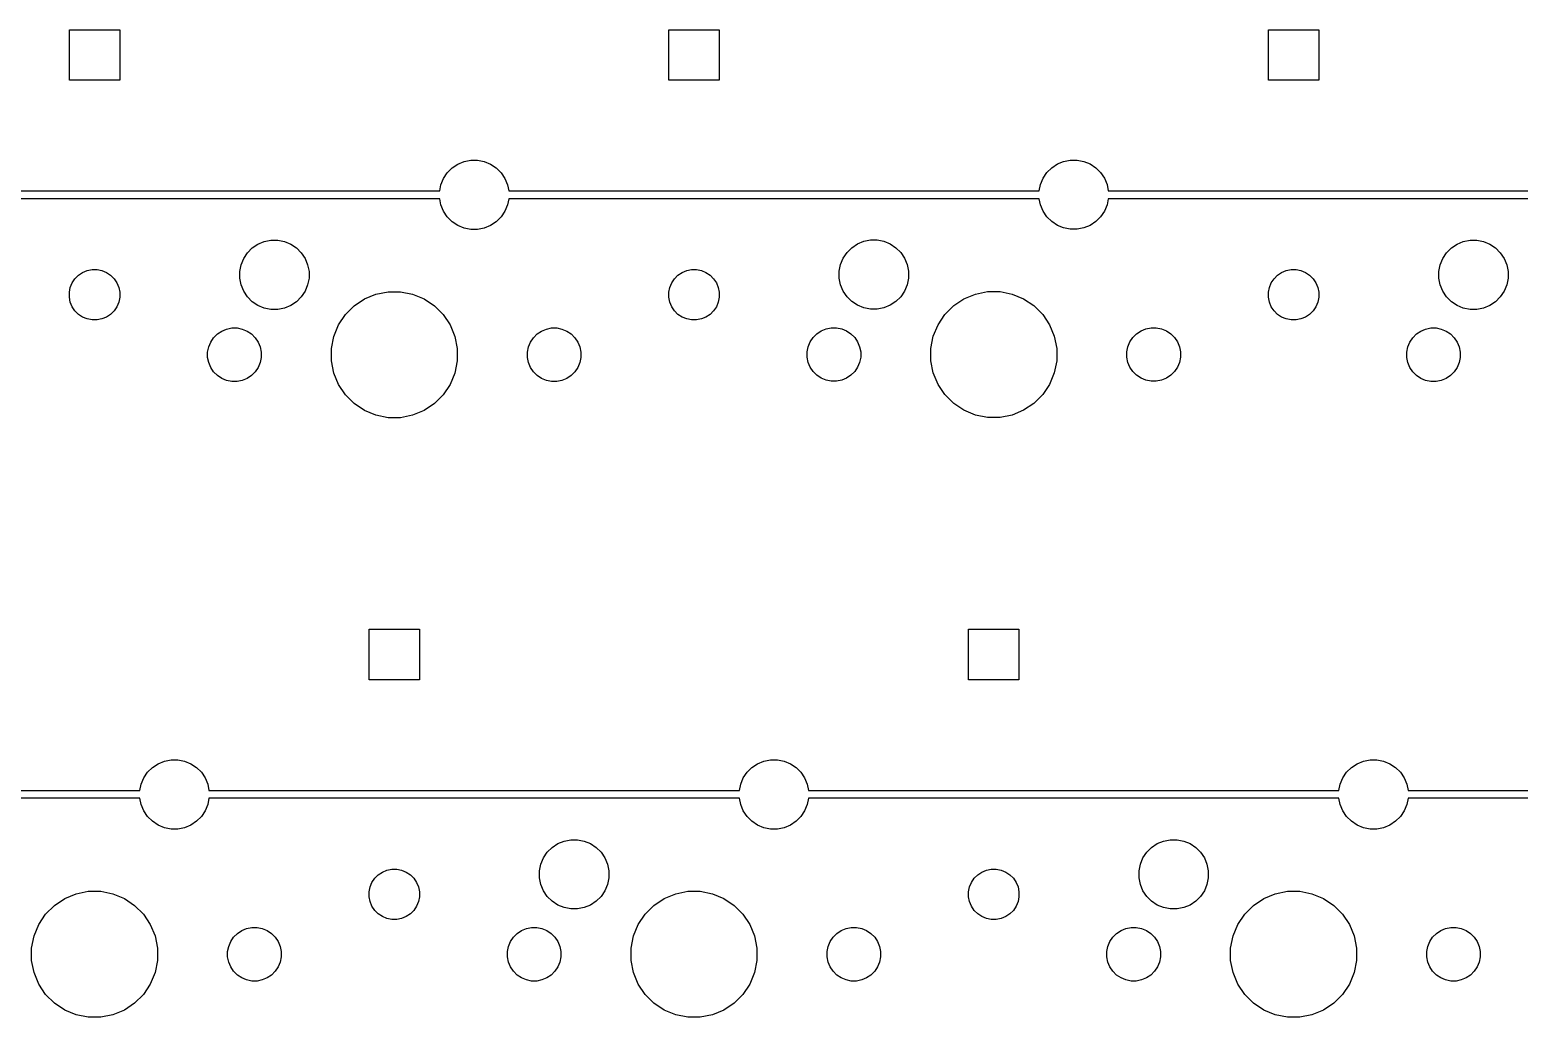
# Model space of a CAD drawing. Extents: x 0.4 to 33.6, y -21.6 to -0.4.
# Drawn here: x 2.919 to 4.782, y -2.985 to -1.75 of the extents above; entities that cross this region are included whole.
import ezdxf

# ---------------------------------------------------------------- set-up
doc = ezdxf.new("R2010")
doc.units = 0
doc.header["$MEASUREMENT"] = 0
doc.layers.add('BLACK', color=7, linetype='CONTINUOUS')

msp = doc.modelspace()

# ---------------------------------------------------------------- linework, layer by layer
at = {"layer": 'BLACK', "linetype": 'CONTINUOUS'}
for p, q in [((2.9685, -1.81275), (2.9685, -1.74975)), ((2.9685, -1.74975), (3.0315, -1.74975)), ((3.0315, -1.74975), (3.0315, -1.81275)), ((3.7185, -1.81275), (3.7185, -1.74975)), ((3.7185, -1.74975), (3.7815, -1.74975)), ((3.7815, -1.74975), (3.7815, -1.81275)), ((4.4685, -1.81275), (4.4685, -1.74975)), ((4.4685, -1.74975), (4.5315, -1.74975)), ((4.5315, -1.74975), (4.5315, -1.81275)), ((3.0315, -1.81275), (2.9685, -1.81275)), ((3.7815, -1.81275), (3.7185, -1.81275)), ((4.5315, -1.81275), (4.4685, -1.81275)), ((3.44739, -1.92261), (3.45449, -1.91787)), ((3.45449, -1.91787), (3.46237, -1.91461)), ((3.46237, -1.91461), (3.47073, -1.91294)), ((3.47073, -1.91294), (3.47927, -1.91294)), ((3.47927, -1.91294), (3.48763, -1.91461)), ((3.48763, -1.91461), (3.49551, -1.91787)), ((3.49551, -1.91787), (3.50261, -1.92261)), ((4.19739, -1.92237), (4.20449, -1.91763)), ((4.20449, -1.91763), (4.21237, -1.91436)), ((4.21237, -1.91436), (4.22073, -1.9127)), ((4.22073, -1.9127), (4.22927, -1.9127)), ((4.22927, -1.9127), (4.23763, -1.91436)), ((4.23763, -1.91436), (4.24551, -1.91763)), ((4.24551, -1.91763), (4.25261, -1.92237)), ((3.43336, -1.94362), (3.43662, -1.93574)), ((3.43662, -1.93574), (3.44136, -1.92864)), ((3.44136, -1.92864), (3.44739, -1.92261)), ((3.50261, -1.92261), (3.50864, -1.92864)), ((3.50864, -1.92864), (3.51338, -1.93574)), ((3.51338, -1.93574), (3.51664, -1.94362)), ((4.18336, -1.94337), (4.18662, -1.93549)), ((4.18662, -1.93549), (4.19136, -1.9284)), ((4.19136, -1.9284), (4.19739, -1.92237)), ((4.25261, -1.92237), (4.25864, -1.9284)), ((4.25864, -1.9284), (4.26338, -1.93549)), ((4.26338, -1.93549), (4.26664, -1.94337)), ((2.76818, -1.95133), (3.43182, -1.95133)), ((3.43182, -1.95133), (3.43336, -1.94362)), ((3.51664, -1.94362), (3.51818, -1.95133)), ((3.51818, -1.95133), (4.18177, -1.95133)), ((4.18177, -1.95133), (4.18336, -1.94337)), ((4.26664, -1.94337), (4.26823, -1.95133)), ((4.26823, -1.95133), (4.93182, -1.95133)), ((3.43182, -1.96117), (2.76818, -1.96117)), ((3.43336, -1.96888), (3.43182, -1.96117)), ((3.43662, -1.97676), (3.43336, -1.96888)), ((3.51664, -1.96888), (3.51338, -1.97676)), ((3.51818, -1.96117), (3.51664, -1.96888)), ((4.18187, -1.96117), (3.51818, -1.96117)), ((4.18336, -1.96864), (4.18187, -1.96117)), ((4.18662, -1.97652), (4.18336, -1.96864)), ((4.26664, -1.96864), (4.26338, -1.97652)), ((4.26813, -1.96117), (4.26664, -1.96864)), ((4.93182, -1.96117), (4.26813, -1.96117)), ((3.44136, -1.98386), (3.43662, -1.97676)), ((3.44739, -1.98989), (3.44136, -1.98386)), ((3.45449, -1.99463), (3.44739, -1.98989)), ((3.50261, -1.98989), (3.49551, -1.99463)), ((3.50864, -1.98386), (3.50261, -1.98989)), ((3.51338, -1.97676), (3.50864, -1.98386)), ((4.19136, -1.98361), (4.18662, -1.97652)), ((4.19739, -1.98964), (4.19136, -1.98361)), ((4.20449, -1.99438), (4.19739, -1.98964)), ((4.25261, -1.98964), (4.24551, -1.99438)), ((4.25864, -1.98361), (4.25261, -1.98964)), ((4.26338, -1.97652), (4.25864, -1.98361)), ((3.46237, -1.99789), (3.45449, -1.99463)), ((3.47073, -1.99956), (3.46237, -1.99789)), ((3.47927, -1.99956), (3.47073, -1.99956)), ((3.48763, -1.99789), (3.47927, -1.99956)), ((3.49551, -1.99463), (3.48763, -1.99789)), ((4.21237, -1.99765), (4.20449, -1.99438)), ((4.22073, -1.99931), (4.21237, -1.99765)), ((4.22927, -1.99931), (4.22073, -1.99931)), ((4.23763, -1.99765), (4.22927, -1.99931)), ((4.24551, -1.99438), (4.23763, -1.99765)), ((3.18662, -2.03574), (3.19136, -2.02864)), ((3.19136, -2.02864), (3.19739, -2.02261)), ((3.19739, -2.02261), (3.20449, -2.01787)), ((3.20449, -2.01787), (3.21237, -2.01461)), ((3.21237, -2.01461), (3.22073, -2.01294)), ((3.22073, -2.01294), (3.22927, -2.01294)), ((3.22927, -2.01294), (3.23763, -2.01461)), ((3.23763, -2.01461), (3.24551, -2.01787)), ((3.24551, -2.01787), (3.25261, -2.02261)), ((3.25261, -2.02261), (3.25864, -2.02864)), ((3.25864, -2.02864), (3.26338, -2.03574)), ((3.93662, -2.03549), (3.94136, -2.0284)), ((3.94136, -2.0284), (3.94739, -2.02237)), ((3.94739, -2.02237), (3.95449, -2.01763)), ((3.95449, -2.01763), (3.96237, -2.01436)), ((3.96237, -2.01436), (3.97073, -2.0127)), ((3.97073, -2.0127), (3.97927, -2.0127)), ((3.97927, -2.0127), (3.98763, -2.01436)), ((3.98763, -2.01436), (3.99551, -2.01763)), ((3.99551, -2.01763), (4.00261, -2.02237)), ((4.00261, -2.02237), (4.00864, -2.0284)), ((4.00864, -2.0284), (4.01338, -2.03549)), ((4.68662, -2.03574), (4.69136, -2.02864)), ((4.69136, -2.02864), (4.69739, -2.02261)), ((4.69739, -2.02261), (4.70449, -2.01787)), ((4.70449, -2.01787), (4.71237, -2.01461)), ((4.71237, -2.01461), (4.72073, -2.01294)), ((4.72073, -2.01294), (4.72927, -2.01294)), ((4.72927, -2.01294), (4.73763, -2.01461)), ((4.73763, -2.01461), (4.74551, -2.01787)), ((4.74551, -2.01787), (4.75261, -2.02261)), ((4.75261, -2.02261), (4.75864, -2.02864)), ((4.75864, -2.02864), (4.76338, -2.03574)), ((3.18169, -2.05198), (3.18336, -2.04362)), ((3.18336, -2.04362), (3.18662, -2.03574)), ((3.26338, -2.03574), (3.26664, -2.04362)), ((3.26664, -2.04362), (3.26831, -2.05198)), ((3.93169, -2.05174), (3.93336, -2.04337)), ((3.93336, -2.04337), (3.93662, -2.03549)), ((4.01338, -2.03549), (4.01664, -2.04337)), ((4.01664, -2.04337), (4.01831, -2.05174)), ((4.68169, -2.05198), (4.68336, -2.04362)), ((4.68336, -2.04362), (4.68662, -2.03574)), ((4.76338, -2.03574), (4.76664, -2.04362)), ((4.76664, -2.04362), (4.76831, -2.05198)), ((2.96971, -2.07206), (2.97209, -2.06633)), ((2.97209, -2.06633), (2.97554, -2.06117)), ((2.97554, -2.06117), (2.97992, -2.05679)), ((2.97992, -2.05679), (2.98508, -2.05334)), ((2.98508, -2.05334), (2.99081, -2.05096)), ((2.99081, -2.05096), (2.9969, -2.04975)), ((2.9969, -2.04975), (3.0031, -2.04975)), ((3.0031, -2.04975), (3.00919, -2.05096)), ((3.00919, -2.05096), (3.01492, -2.05334)), ((3.01492, -2.05334), (3.02008, -2.05679)), ((3.02008, -2.05679), (3.02446, -2.06117)), ((3.02446, -2.06117), (3.02791, -2.06633)), ((3.02791, -2.06633), (3.03029, -2.07206)), ((3.18169, -2.06052), (3.18169, -2.05198)), ((3.18336, -2.06888), (3.18169, -2.06052)), ((3.26831, -2.06052), (3.26664, -2.06888)), ((3.26831, -2.05198), (3.26831, -2.06052)), ((3.71971, -2.07206), (3.72209, -2.06633)), ((3.72209, -2.06633), (3.72554, -2.06117)), ((3.72554, -2.06117), (3.72992, -2.05679)), ((3.72992, -2.05679), (3.73508, -2.05334)), ((3.73508, -2.05334), (3.74081, -2.05096)), ((3.74081, -2.05096), (3.7469, -2.04975)), ((3.7469, -2.04975), (3.7531, -2.04975)), ((3.7531, -2.04975), (3.75919, -2.05096)), ((3.75919, -2.05096), (3.76492, -2.05334)), ((3.76492, -2.05334), (3.77008, -2.05679)), ((3.77008, -2.05679), (3.77446, -2.06117)), ((3.77446, -2.06117), (3.77791, -2.06633)), ((3.77791, -2.06633), (3.78029, -2.07206)), ((3.93169, -2.06027), (3.93169, -2.05174)), ((3.93336, -2.06864), (3.93169, -2.06027)), ((4.01831, -2.06027), (4.01664, -2.06864)), ((4.01831, -2.05174), (4.01831, -2.06027)), ((4.46971, -2.07206), (4.47209, -2.06633)), ((4.47209, -2.06633), (4.47554, -2.06117)), ((4.47554, -2.06117), (4.47992, -2.05679)), ((4.47992, -2.05679), (4.48508, -2.05334)), ((4.48508, -2.05334), (4.49081, -2.05096)), ((4.49081, -2.05096), (4.4969, -2.04975)), ((4.4969, -2.04975), (4.5031, -2.04975)), ((4.5031, -2.04975), (4.50919, -2.05096)), ((4.50919, -2.05096), (4.51492, -2.05334)), ((4.51492, -2.05334), (4.52008, -2.05679)), ((4.52008, -2.05679), (4.52446, -2.06117)), ((4.52446, -2.06117), (4.52791, -2.06633)), ((4.52791, -2.06633), (4.53029, -2.07206)), ((4.68169, -2.06052), (4.68169, -2.05198)), ((4.68336, -2.06888), (4.68169, -2.06052)), ((4.76831, -2.06052), (4.76664, -2.06888)), ((4.76831, -2.05198), (4.76831, -2.06052)), ((2.9685, -2.07815), (2.96971, -2.07206)), ((2.9685, -2.08435), (2.9685, -2.07815)), ((2.96971, -2.09044), (2.9685, -2.08435)), ((3.03029, -2.07206), (3.0315, -2.07815)), ((3.0315, -2.08435), (3.03029, -2.09044)), ((3.0315, -2.07815), (3.0315, -2.08435)), ((3.18662, -2.07676), (3.18336, -2.06888)), ((3.19136, -2.08386), (3.18662, -2.07676)), ((3.19739, -2.08989), (3.19136, -2.08386)), ((3.25864, -2.08386), (3.25261, -2.08989)), ((3.26338, -2.07676), (3.25864, -2.08386)), ((3.26664, -2.06888), (3.26338, -2.07676)), ((3.32481, -2.09509), (3.3377, -2.08647)), ((3.3377, -2.08647), (3.35203, -2.08054)), ((3.35203, -2.08054), (3.36724, -2.07751)), ((3.36724, -2.07751), (3.38276, -2.07751)), ((3.38276, -2.07751), (3.39797, -2.08054)), ((3.39797, -2.08054), (3.4123, -2.08647)), ((3.4123, -2.08647), (3.42519, -2.09509)), ((3.7185, -2.07815), (3.71971, -2.07206)), ((3.7185, -2.08435), (3.7185, -2.07815)), ((3.71971, -2.09044), (3.7185, -2.08435)), ((3.78029, -2.07206), (3.7815, -2.07815)), ((3.7815, -2.08435), (3.78029, -2.09044)), ((3.7815, -2.07815), (3.7815, -2.08435)), ((3.93662, -2.07652), (3.93336, -2.06864)), ((3.94136, -2.08361), (3.93662, -2.07652)), ((3.94739, -2.08964), (3.94136, -2.08361)), ((4.00864, -2.08361), (4.00261, -2.08964)), ((4.01338, -2.07652), (4.00864, -2.08361)), ((4.01664, -2.06864), (4.01338, -2.07652)), ((4.07481, -2.09484), (4.0877, -2.08623)), ((4.0877, -2.08623), (4.10203, -2.08029)), ((4.10203, -2.08029), (4.11724, -2.07726)), ((4.11724, -2.07726), (4.13276, -2.07726)), ((4.13276, -2.07726), (4.14797, -2.08029)), ((4.14797, -2.08029), (4.1623, -2.08623)), ((4.1623, -2.08623), (4.17519, -2.09484)), ((4.4685, -2.07815), (4.46971, -2.07206)), ((4.4685, -2.08435), (4.4685, -2.07815)), ((4.46971, -2.09044), (4.4685, -2.08435)), ((4.53029, -2.07206), (4.5315, -2.07815)), ((4.5315, -2.08435), (4.53029, -2.09044)), ((4.5315, -2.07815), (4.5315, -2.08435)), ((4.68662, -2.07676), (4.68336, -2.06888)), ((4.69136, -2.08386), (4.68662, -2.07676)), ((4.69739, -2.08989), (4.69136, -2.08386)), ((4.75864, -2.08386), (4.75261, -2.08989)), ((4.76338, -2.07676), (4.75864, -2.08386)), ((4.76664, -2.06888), (4.76338, -2.07676)), ((2.97209, -2.09617), (2.96971, -2.09044)), ((2.97554, -2.10133), (2.97209, -2.09617)), ((2.97992, -2.10571), (2.97554, -2.10133)), ((3.02446, -2.10133), (3.02008, -2.10571)), ((3.02791, -2.09617), (3.02446, -2.10133)), ((3.03029, -2.09044), (3.02791, -2.09617)), ((3.20449, -2.09463), (3.19739, -2.08989)), ((3.21237, -2.09789), (3.20449, -2.09463)), ((3.22073, -2.09956), (3.21237, -2.09789)), ((3.22927, -2.09956), (3.22073, -2.09956)), ((3.23763, -2.09789), (3.22927, -2.09956)), ((3.24551, -2.09463), (3.23763, -2.09789)), ((3.25261, -2.08989), (3.24551, -2.09463)), ((3.31384, -2.10606), (3.32481, -2.09509)), ((3.42519, -2.09509), (3.43616, -2.10606)), ((3.72209, -2.09617), (3.71971, -2.09044)), ((3.72554, -2.10133), (3.72209, -2.09617)), ((3.72992, -2.10571), (3.72554, -2.10133)), ((3.77446, -2.10133), (3.77008, -2.10571)), ((3.77791, -2.09617), (3.77446, -2.10133)), ((3.78029, -2.09044), (3.77791, -2.09617)), ((3.95449, -2.09438), (3.94739, -2.08964)), ((3.96237, -2.09765), (3.95449, -2.09438)), ((3.97073, -2.09931), (3.96237, -2.09765)), ((3.97927, -2.09931), (3.97073, -2.09931)), ((3.98763, -2.09765), (3.97927, -2.09931)), ((3.99551, -2.09438), (3.98763, -2.09765)), ((4.00261, -2.08964), (3.99551, -2.09438)), ((4.06384, -2.10581), (4.07481, -2.09484)), ((4.17519, -2.09484), (4.18616, -2.10581)), ((4.47209, -2.09617), (4.46971, -2.09044)), ((4.47554, -2.10133), (4.47209, -2.09617)), ((4.47992, -2.10571), (4.47554, -2.10133)), ((4.52446, -2.10133), (4.52008, -2.10571)), ((4.52791, -2.09617), (4.52446, -2.10133)), ((4.53029, -2.09044), (4.52791, -2.09617)), ((4.70449, -2.09463), (4.69739, -2.08989)), ((4.71237, -2.09789), (4.70449, -2.09463)), ((4.72073, -2.09956), (4.71237, -2.09789)), ((4.72927, -2.09956), (4.72073, -2.09956)), ((4.73763, -2.09789), (4.72927, -2.09956)), ((4.74551, -2.09463), (4.73763, -2.09789)), ((4.75261, -2.08989), (4.74551, -2.09463)), ((2.98508, -2.10916), (2.97992, -2.10571)), ((2.99081, -2.11154), (2.98508, -2.10916)), ((2.9969, -2.11275), (2.99081, -2.11154)), ((3.0031, -2.11275), (2.9969, -2.11275)), ((3.00919, -2.11154), (3.0031, -2.11275)), ((3.01492, -2.10916), (3.00919, -2.11154)), ((3.02008, -2.10571), (3.01492, -2.10916)), ((3.15915, -2.12659), (3.16524, -2.12407)), ((3.16524, -2.12407), (3.1717, -2.12279)), ((3.1717, -2.12279), (3.1783, -2.12279)), ((3.1783, -2.12279), (3.18476, -2.12407)), ((3.18476, -2.12407), (3.19085, -2.12659)), ((3.29929, -2.13328), (3.30522, -2.11895)), ((3.30522, -2.11895), (3.31384, -2.10606)), ((3.43616, -2.10606), (3.44478, -2.11895)), ((3.44478, -2.11895), (3.45071, -2.13328)), ((3.55915, -2.12659), (3.56524, -2.12407)), ((3.56524, -2.12407), (3.5717, -2.12279)), ((3.5717, -2.12279), (3.5783, -2.12279)), ((3.5783, -2.12279), (3.58476, -2.12407)), ((3.58476, -2.12407), (3.59085, -2.12659)), ((3.73508, -2.10916), (3.72992, -2.10571)), ((3.74081, -2.11154), (3.73508, -2.10916)), ((3.7469, -2.11275), (3.74081, -2.11154)), ((3.7531, -2.11275), (3.7469, -2.11275)), ((3.75919, -2.11154), (3.7531, -2.11275)), ((3.76492, -2.10916), (3.75919, -2.11154)), ((3.77008, -2.10571), (3.76492, -2.10916)), ((3.90915, -2.12635), (3.91524, -2.12383)), ((3.91524, -2.12383), (3.9217, -2.12254)), ((3.9217, -2.12254), (3.9283, -2.12254)), ((3.9283, -2.12254), (3.93476, -2.12383)), ((3.93476, -2.12383), (3.94085, -2.12635)), ((4.04929, -2.13304), (4.05522, -2.11871)), ((4.05522, -2.11871), (4.06384, -2.10581)), ((4.18616, -2.10581), (4.19478, -2.11871)), ((4.19478, -2.11871), (4.20071, -2.13304)), ((4.30915, -2.12635), (4.31524, -2.12383)), ((4.31524, -2.12383), (4.3217, -2.12254)), ((4.3217, -2.12254), (4.3283, -2.12254)), ((4.3283, -2.12254), (4.33476, -2.12383)), ((4.33476, -2.12383), (4.34085, -2.12635)), ((4.48508, -2.10916), (4.47992, -2.10571)), ((4.49081, -2.11154), (4.48508, -2.10916)), ((4.4969, -2.11275), (4.49081, -2.11154)), ((4.5031, -2.11275), (4.4969, -2.11275)), ((4.50919, -2.11154), (4.5031, -2.11275)), ((4.51492, -2.10916), (4.50919, -2.11154)), ((4.52008, -2.10571), (4.51492, -2.10916)), ((4.65915, -2.12659), (4.66524, -2.12407)), ((4.66524, -2.12407), (4.6717, -2.12279)), ((4.6717, -2.12279), (4.6783, -2.12279)), ((4.6783, -2.12279), (4.68476, -2.12407)), ((4.68476, -2.12407), (4.69085, -2.12659)), ((3.14282, -2.14649), (3.14534, -2.1404)), ((3.14534, -2.1404), (3.14901, -2.13492)), ((3.14901, -2.13492), (3.15367, -2.13026)), ((3.15367, -2.13026), (3.15915, -2.12659)), ((3.19085, -2.12659), (3.19633, -2.13026)), ((3.19633, -2.13026), (3.20099, -2.13492)), ((3.20099, -2.13492), (3.20466, -2.1404)), ((3.20466, -2.1404), (3.20718, -2.14649)), ((3.29626, -2.14849), (3.29929, -2.13328)), ((3.45071, -2.13328), (3.45374, -2.14849)), ((3.54282, -2.14649), (3.54534, -2.1404)), ((3.54534, -2.1404), (3.54901, -2.13492)), ((3.54901, -2.13492), (3.55367, -2.13026)), ((3.55367, -2.13026), (3.55915, -2.12659)), ((3.59085, -2.12659), (3.59633, -2.13026)), ((3.59633, -2.13026), (3.60099, -2.13492)), ((3.60099, -2.13492), (3.60466, -2.1404)), ((3.60466, -2.1404), (3.60718, -2.14649)), ((3.89282, -2.14624), (3.89534, -2.14015)), ((3.89534, -2.14015), (3.89901, -2.13467)), ((3.89901, -2.13467), (3.90367, -2.13001)), ((3.90367, -2.13001), (3.90915, -2.12635)), ((3.94085, -2.12635), (3.94633, -2.13001)), ((3.94633, -2.13001), (3.95099, -2.13467)), ((3.95099, -2.13467), (3.95466, -2.14015)), ((3.95466, -2.14015), (3.95718, -2.14624)), ((4.04626, -2.14825), (4.04929, -2.13304)), ((4.20071, -2.13304), (4.20374, -2.14825)), ((4.29282, -2.14624), (4.29534, -2.14015)), ((4.29534, -2.14015), (4.29901, -2.13467)), ((4.29901, -2.13467), (4.30367, -2.13001)), ((4.30367, -2.13001), (4.30915, -2.12635)), ((4.34085, -2.12635), (4.34633, -2.13001)), ((4.34633, -2.13001), (4.35099, -2.13467)), ((4.35099, -2.13467), (4.35466, -2.14015)), ((4.35466, -2.14015), (4.35718, -2.14624)), ((4.64282, -2.14649), (4.64534, -2.1404)), ((4.64534, -2.1404), (4.64901, -2.13492)), ((4.64901, -2.13492), (4.65367, -2.13026)), ((4.65367, -2.13026), (4.65915, -2.12659)), ((4.69085, -2.12659), (4.69633, -2.13026)), ((4.69633, -2.13026), (4.70099, -2.13492)), ((4.70099, -2.13492), (4.70466, -2.1404)), ((4.70466, -2.1404), (4.70718, -2.14649)), ((3.14154, -2.15295), (3.14282, -2.14649)), ((3.14154, -2.15955), (3.14154, -2.15295)), ((3.14282, -2.16601), (3.14154, -2.15955)), ((3.20718, -2.14649), (3.20846, -2.15295)), ((3.20846, -2.15955), (3.20718, -2.16601)), ((3.20846, -2.15295), (3.20846, -2.15955)), ((3.29626, -2.16401), (3.29626, -2.14849)), ((3.45374, -2.14849), (3.45374, -2.16401)), ((3.54154, -2.15295), (3.54282, -2.14649)), ((3.54154, -2.15955), (3.54154, -2.15295)), ((3.54282, -2.16601), (3.54154, -2.15955)), ((3.60718, -2.14649), (3.60846, -2.15295)), ((3.60846, -2.15955), (3.60718, -2.16601)), ((3.60846, -2.15295), (3.60846, -2.15955)), ((3.89154, -2.15271), (3.89282, -2.14624)), ((3.89154, -2.1593), (3.89154, -2.15271)), ((3.89282, -2.16577), (3.89154, -2.1593)), ((3.95718, -2.14624), (3.95846, -2.15271)), ((3.95846, -2.1593), (3.95718, -2.16577)), ((3.95846, -2.15271), (3.95846, -2.1593)), ((4.04626, -2.16376), (4.04626, -2.14825)), ((4.20374, -2.14825), (4.20374, -2.16376)), ((4.29154, -2.15271), (4.29282, -2.14624)), ((4.29154, -2.1593), (4.29154, -2.15271)), ((4.29282, -2.16577), (4.29154, -2.1593)), ((4.35718, -2.14624), (4.35846, -2.15271)), ((4.35846, -2.1593), (4.35718, -2.16577)), ((4.35846, -2.15271), (4.35846, -2.1593)), ((4.64154, -2.15295), (4.64282, -2.14649)), ((4.64154, -2.15955), (4.64154, -2.15295)), ((4.64282, -2.16601), (4.64154, -2.15955)), ((4.70718, -2.14649), (4.70846, -2.15295)), ((4.70846, -2.15955), (4.70718, -2.16601)), ((4.70846, -2.15295), (4.70846, -2.15955)), ((3.14534, -2.1721), (3.14282, -2.16601)), ((3.14901, -2.17758), (3.14534, -2.1721)), ((3.15367, -2.18224), (3.14901, -2.17758)), ((3.20099, -2.17758), (3.19633, -2.18224)), ((3.20466, -2.1721), (3.20099, -2.17758)), ((3.20718, -2.16601), (3.20466, -2.1721)), ((3.29929, -2.17922), (3.29626, -2.16401)), ((3.30522, -2.19355), (3.29929, -2.17922)), ((3.45071, -2.17922), (3.44478, -2.19355)), ((3.45374, -2.16401), (3.45071, -2.17922)), ((3.54534, -2.1721), (3.54282, -2.16601)), ((3.54901, -2.17758), (3.54534, -2.1721)), ((3.55367, -2.18224), (3.54901, -2.17758)), ((3.60099, -2.17758), (3.59633, -2.18224)), ((3.60466, -2.1721), (3.60099, -2.17758)), ((3.60718, -2.16601), (3.60466, -2.1721)), ((3.89534, -2.17186), (3.89282, -2.16577)), ((3.89901, -2.17734), (3.89534, -2.17186)), ((3.90367, -2.182), (3.89901, -2.17734)), ((3.95099, -2.17734), (3.94633, -2.182)), ((3.95466, -2.17186), (3.95099, -2.17734)), ((3.95718, -2.16577), (3.95466, -2.17186)), ((4.04929, -2.17897), (4.04626, -2.16376)), ((4.05522, -2.1933), (4.04929, -2.17897)), ((4.20071, -2.17897), (4.19478, -2.1933)), ((4.20374, -2.16376), (4.20071, -2.17897)), ((4.29534, -2.17186), (4.29282, -2.16577)), ((4.29901, -2.17734), (4.29534, -2.17186)), ((4.30367, -2.182), (4.29901, -2.17734)), ((4.35099, -2.17734), (4.34633, -2.182)), ((4.35466, -2.17186), (4.35099, -2.17734)), ((4.35718, -2.16577), (4.35466, -2.17186)), ((4.64534, -2.1721), (4.64282, -2.16601)), ((4.64901, -2.17758), (4.64534, -2.1721)), ((4.65367, -2.18224), (4.64901, -2.17758)), ((4.70099, -2.17758), (4.69633, -2.18224)), ((4.70466, -2.1721), (4.70099, -2.17758)), ((4.70718, -2.16601), (4.70466, -2.1721)), ((3.15915, -2.18591), (3.15367, -2.18224)), ((3.16524, -2.18843), (3.15915, -2.18591)), ((3.1717, -2.18971), (3.16524, -2.18843)), ((3.1783, -2.18971), (3.1717, -2.18971)), ((3.18476, -2.18843), (3.1783, -2.18971)), ((3.19085, -2.18591), (3.18476, -2.18843)), ((3.19633, -2.18224), (3.19085, -2.18591)), ((3.31384, -2.20644), (3.30522, -2.19355)), ((3.44478, -2.19355), (3.43616, -2.20644)), ((3.55915, -2.18591), (3.55367, -2.18224)), ((3.56524, -2.18843), (3.55915, -2.18591)), ((3.5717, -2.18971), (3.56524, -2.18843)), ((3.5783, -2.18971), (3.5717, -2.18971)), ((3.58476, -2.18843), (3.5783, -2.18971)), ((3.59085, -2.18591), (3.58476, -2.18843)), ((3.59633, -2.18224), (3.59085, -2.18591)), ((3.90915, -2.18566), (3.90367, -2.182)), ((3.91524, -2.18818), (3.90915, -2.18566)), ((3.9217, -2.18947), (3.91524, -2.18818)), ((3.9283, -2.18947), (3.9217, -2.18947)), ((3.93476, -2.18818), (3.9283, -2.18947)), ((3.94085, -2.18566), (3.93476, -2.18818)), ((3.94633, -2.182), (3.94085, -2.18566)), ((4.06384, -2.2062), (4.05522, -2.1933)), ((4.19478, -2.1933), (4.18616, -2.2062)), ((4.30915, -2.18566), (4.30367, -2.182)), ((4.31524, -2.18818), (4.30915, -2.18566)), ((4.3217, -2.18947), (4.31524, -2.18818)), ((4.3283, -2.18947), (4.3217, -2.18947)), ((4.33476, -2.18818), (4.3283, -2.18947)), ((4.34085, -2.18566), (4.33476, -2.18818)), ((4.34633, -2.182), (4.34085, -2.18566)), ((4.65915, -2.18591), (4.65367, -2.18224)), ((4.66524, -2.18843), (4.65915, -2.18591)), ((4.6717, -2.18971), (4.66524, -2.18843)), ((4.6783, -2.18971), (4.6717, -2.18971)), ((4.68476, -2.18843), (4.6783, -2.18971)), ((4.69085, -2.18591), (4.68476, -2.18843)), ((4.69633, -2.18224), (4.69085, -2.18591)), ((3.32481, -2.21741), (3.31384, -2.20644)), ((3.43616, -2.20644), (3.42519, -2.21741)), ((4.07481, -2.21717), (4.06384, -2.2062)), ((4.0877, -2.22578), (4.07481, -2.21717)), ((4.17519, -2.21717), (4.1623, -2.22578)), ((4.18616, -2.2062), (4.17519, -2.21717)), ((3.3377, -2.22603), (3.32481, -2.21741)), ((3.35203, -2.23196), (3.3377, -2.22603)), ((3.36724, -2.23499), (3.35203, -2.23196)), ((3.38276, -2.23499), (3.36724, -2.23499)), ((3.39797, -2.23196), (3.38276, -2.23499)), ((3.4123, -2.22603), (3.39797, -2.23196)), ((3.42519, -2.21741), (3.4123, -2.22603)), ((4.10203, -2.23172), (4.0877, -2.22578)), ((4.11724, -2.23474), (4.10203, -2.23172)), ((4.13276, -2.23474), (4.11724, -2.23474)), ((4.14797, -2.23172), (4.13276, -2.23474)), ((4.1623, -2.22578), (4.14797, -2.23172)), ((3.3435, -2.56275), (3.3435, -2.49975)), ((3.3435, -2.49975), (3.4065, -2.49975)), ((3.4065, -2.49975), (3.4065, -2.56275)), ((4.0935, -2.56275), (4.0935, -2.49975)), ((4.0935, -2.49975), (4.1565, -2.49975)), ((4.1565, -2.49975), (4.1565, -2.56275)), ((3.4065, -2.56275), (3.3435, -2.56275)), ((4.1565, -2.56275), (4.0935, -2.56275)), ((3.08737, -2.66461), (3.09573, -2.66294)), ((3.09573, -2.66294), (3.10427, -2.66294)), ((3.10427, -2.66294), (3.11263, -2.66461)), ((3.83737, -2.66461), (3.84573, -2.66294)), ((3.84573, -2.66294), (3.85427, -2.66294)), ((3.85427, -2.66294), (3.86263, -2.66461)), ((4.58737, -2.66461), (4.59573, -2.66294)), ((4.59573, -2.66294), (4.60427, -2.66294)), ((4.60427, -2.66294), (4.61263, -2.66461)), ((3.06162, -2.68574), (3.06636, -2.67864)), ((3.06636, -2.67864), (3.07239, -2.67261)), ((3.07239, -2.67261), (3.07949, -2.66787)), ((3.07949, -2.66787), (3.08737, -2.66461)), ((3.11263, -2.66461), (3.12051, -2.66787)), ((3.12051, -2.66787), (3.12761, -2.67261)), ((3.12761, -2.67261), (3.13364, -2.67864)), ((3.13364, -2.67864), (3.13838, -2.68574)), ((3.81162, -2.68574), (3.81636, -2.67864)), ((3.81636, -2.67864), (3.82239, -2.67261)), ((3.82239, -2.67261), (3.82949, -2.66787)), ((3.82949, -2.66787), (3.83737, -2.66461)), ((3.86263, -2.66461), (3.87051, -2.66787)), ((3.87051, -2.66787), (3.87761, -2.67261)), ((3.87761, -2.67261), (3.88364, -2.67864)), ((3.88364, -2.67864), (3.88838, -2.68574)), ((4.56162, -2.68574), (4.56636, -2.67864)), ((4.56636, -2.67864), (4.57239, -2.67261)), ((4.57239, -2.67261), (4.57949, -2.66787)), ((4.57949, -2.66787), (4.58737, -2.66461)), ((4.61263, -2.66461), (4.62051, -2.66787)), ((4.62051, -2.66787), (4.62761, -2.67261)), ((4.62761, -2.67261), (4.63364, -2.67864)), ((4.63364, -2.67864), (4.63838, -2.68574)), ((2.39318, -2.70133), (3.05682, -2.70133)), ((3.05682, -2.70133), (3.05836, -2.69362)), ((3.05836, -2.69362), (3.06162, -2.68574)), ((3.13838, -2.68574), (3.14164, -2.69362)), ((3.14164, -2.69362), (3.14318, -2.70133)), ((3.14318, -2.70133), (3.80682, -2.70133)), ((3.80682, -2.70133), (3.80836, -2.69362)), ((3.80836, -2.69362), (3.81162, -2.68574)), ((3.88838, -2.68574), (3.89164, -2.69362)), ((3.89164, -2.69362), (3.89318, -2.70133)), ((3.89318, -2.70133), (4.55682, -2.70133)), ((4.55682, -2.70133), (4.55836, -2.69362)), ((4.55836, -2.69362), (4.56162, -2.68574)), ((4.63838, -2.68574), (4.64164, -2.69362)), ((4.64164, -2.69362), (4.64318, -2.70133)), ((4.64318, -2.70133), (5.30682, -2.70133)), ((3.05682, -2.71117), (2.39318, -2.71117)), ((3.05836, -2.71888), (3.05682, -2.71117)), ((3.06162, -2.72676), (3.05836, -2.71888)), ((3.14164, -2.71888), (3.13838, -2.72676)), ((3.14318, -2.71117), (3.14164, -2.71888)), ((3.80682, -2.71117), (3.14318, -2.71117)), ((3.80836, -2.71888), (3.80682, -2.71117)), ((3.81162, -2.72676), (3.80836, -2.71888)), ((3.89164, -2.71888), (3.88838, -2.72676)), ((3.89318, -2.71117), (3.89164, -2.71888)), ((4.55682, -2.71117), (3.89318, -2.71117)), ((4.55836, -2.71888), (4.55682, -2.71117)), ((4.56162, -2.72676), (4.55836, -2.71888)), ((4.64164, -2.71888), (4.63838, -2.72676)), ((4.64318, -2.71117), (4.64164, -2.71888)), ((5.30682, -2.71117), (4.64318, -2.71117)), ((3.06636, -2.73386), (3.06162, -2.72676)), ((3.07239, -2.73989), (3.06636, -2.73386)), ((3.13364, -2.73386), (3.12761, -2.73989)), ((3.13838, -2.72676), (3.13364, -2.73386)), ((3.81636, -2.73386), (3.81162, -2.72676)), ((3.82239, -2.73989), (3.81636, -2.73386)), ((3.88364, -2.73386), (3.87761, -2.73989)), ((3.88838, -2.72676), (3.88364, -2.73386)), ((4.56636, -2.73386), (4.56162, -2.72676)), ((4.57239, -2.73989), (4.56636, -2.73386)), ((4.63364, -2.73386), (4.62761, -2.73989)), ((4.63838, -2.72676), (4.63364, -2.73386)), ((3.07949, -2.74463), (3.07239, -2.73989)), ((3.08737, -2.74789), (3.07949, -2.74463)), ((3.09573, -2.74956), (3.08737, -2.74789)), ((3.10427, -2.74956), (3.09573, -2.74956)), ((3.11263, -2.74789), (3.10427, -2.74956)), ((3.12051, -2.74463), (3.11263, -2.74789)), ((3.12761, -2.73989), (3.12051, -2.74463)), ((3.82949, -2.74463), (3.82239, -2.73989)), ((3.83737, -2.74789), (3.82949, -2.74463)), ((3.84573, -2.74956), (3.83737, -2.74789)), ((3.85427, -2.74956), (3.84573, -2.74956)), ((3.86263, -2.74789), (3.85427, -2.74956)), ((3.87051, -2.74463), (3.86263, -2.74789)), ((3.87761, -2.73989), (3.87051, -2.74463)), ((4.57949, -2.74463), (4.57239, -2.73989)), ((4.58737, -2.74789), (4.57949, -2.74463)), ((4.59573, -2.74956), (4.58737, -2.74789)), ((4.60427, -2.74956), (4.59573, -2.74956)), ((4.61263, -2.74789), (4.60427, -2.74956)), ((4.62051, -2.74463), (4.61263, -2.74789)), ((4.62761, -2.73989), (4.62051, -2.74463)), ((3.56636, -2.77864), (3.57239, -2.77261)), ((3.57239, -2.77261), (3.57949, -2.76787)), ((3.57949, -2.76787), (3.58737, -2.76461)), ((3.58737, -2.76461), (3.59573, -2.76294)), ((3.59573, -2.76294), (3.60427, -2.76294)), ((3.60427, -2.76294), (3.61263, -2.76461)), ((3.61263, -2.76461), (3.62051, -2.76787)), ((3.62051, -2.76787), (3.62761, -2.77261)), ((3.62761, -2.77261), (3.63364, -2.77864)), ((4.31636, -2.77864), (4.32239, -2.77261)), ((4.32239, -2.77261), (4.32949, -2.76787)), ((4.32949, -2.76787), (4.33737, -2.76461)), ((4.33737, -2.76461), (4.34573, -2.76294)), ((4.34573, -2.76294), (4.35427, -2.76294)), ((4.35427, -2.76294), (4.36263, -2.76461)), ((4.36263, -2.76461), (4.37051, -2.76787)), ((4.37051, -2.76787), (4.37761, -2.77261)), ((4.37761, -2.77261), (4.38364, -2.77864)), ((3.55669, -2.80198), (3.55836, -2.79362)), ((3.55836, -2.79362), (3.56162, -2.78574)), ((3.56162, -2.78574), (3.56636, -2.77864)), ((3.63364, -2.77864), (3.63838, -2.78574)), ((3.63838, -2.78574), (3.64164, -2.79362)), ((3.64164, -2.79362), (3.64331, -2.80198)), ((4.30669, -2.80198), (4.30836, -2.79362)), ((4.30836, -2.79362), (4.31162, -2.78574)), ((4.31162, -2.78574), (4.31636, -2.77864)), ((4.38364, -2.77864), (4.38838, -2.78574)), ((4.38838, -2.78574), (4.39164, -2.79362)), ((4.39164, -2.79362), (4.39331, -2.80198)), ((3.34709, -2.81633), (3.35054, -2.81117)), ((3.35054, -2.81117), (3.35492, -2.80679)), ((3.35492, -2.80679), (3.36008, -2.80334)), ((3.36008, -2.80334), (3.36581, -2.80096)), ((3.36581, -2.80096), (3.3719, -2.79975)), ((3.3719, -2.79975), (3.3781, -2.79975)), ((3.3781, -2.79975), (3.38419, -2.80096)), ((3.38419, -2.80096), (3.38992, -2.80334)), ((3.38992, -2.80334), (3.39508, -2.80679)), ((3.39508, -2.80679), (3.39946, -2.81117)), ((3.39946, -2.81117), (3.40291, -2.81633)), ((3.55669, -2.81052), (3.55669, -2.80198)), ((3.55836, -2.81888), (3.55669, -2.81052)), ((3.64331, -2.81052), (3.64164, -2.81888)), ((3.64331, -2.80198), (3.64331, -2.81052)), ((4.09709, -2.81633), (4.10054, -2.81117)), ((4.10054, -2.81117), (4.10492, -2.80679)), ((4.10492, -2.80679), (4.11008, -2.80334)), ((4.11008, -2.80334), (4.11581, -2.80096)), ((4.11581, -2.80096), (4.1219, -2.79975)), ((4.1219, -2.79975), (4.1281, -2.79975)), ((4.1281, -2.79975), (4.13419, -2.80096)), ((4.13419, -2.80096), (4.13992, -2.80334)), ((4.13992, -2.80334), (4.14508, -2.80679)), ((4.14508, -2.80679), (4.14946, -2.81117)), ((4.14946, -2.81117), (4.15291, -2.81633)), ((4.30669, -2.81052), (4.30669, -2.80198)), ((4.30836, -2.81888), (4.30669, -2.81052)), ((4.39331, -2.81052), (4.39164, -2.81888)), ((4.39331, -2.80198), (4.39331, -2.81052)), ((2.9627, -2.83647), (2.97703, -2.83054)), ((2.97703, -2.83054), (2.99224, -2.82751)), ((2.99224, -2.82751), (3.00776, -2.82751)), ((3.00776, -2.82751), (3.02297, -2.83054)), ((3.02297, -2.83054), (3.0373, -2.83647)), ((3.3435, -2.82815), (3.34471, -2.82206)), ((3.3435, -2.83435), (3.3435, -2.82815)), ((3.34471, -2.82206), (3.34709, -2.81633)), ((3.40291, -2.81633), (3.40529, -2.82206)), ((3.40529, -2.82206), (3.4065, -2.82815)), ((3.4065, -2.82815), (3.4065, -2.83435)), ((3.56162, -2.82676), (3.55836, -2.81888)), ((3.56636, -2.83386), (3.56162, -2.82676)), ((3.63838, -2.82676), (3.63364, -2.83386)), ((3.64164, -2.81888), (3.63838, -2.82676)), ((3.7127, -2.83647), (3.72703, -2.83054)), ((3.72703, -2.83054), (3.74224, -2.82751)), ((3.74224, -2.82751), (3.75776, -2.82751)), ((3.75776, -2.82751), (3.77297, -2.83054)), ((3.77297, -2.83054), (3.7873, -2.83647)), ((4.0935, -2.82815), (4.09471, -2.82206)), ((4.0935, -2.83435), (4.0935, -2.82815)), ((4.09471, -2.82206), (4.09709, -2.81633)), ((4.15291, -2.81633), (4.15529, -2.82206)), ((4.15529, -2.82206), (4.1565, -2.82815)), ((4.1565, -2.82815), (4.1565, -2.83435)), ((4.31162, -2.82676), (4.30836, -2.81888)), ((4.31636, -2.83386), (4.31162, -2.82676)), ((4.38838, -2.82676), (4.38364, -2.83386)), ((4.39164, -2.81888), (4.38838, -2.82676)), ((4.4627, -2.83647), (4.47703, -2.83054)), ((4.47703, -2.83054), (4.49224, -2.82751)), ((4.49224, -2.82751), (4.50776, -2.82751)), ((4.50776, -2.82751), (4.52297, -2.83054)), ((4.52297, -2.83054), (4.5373, -2.83647)), ((2.93884, -2.85606), (2.94981, -2.84509)), ((2.94981, -2.84509), (2.9627, -2.83647)), ((3.0373, -2.83647), (3.05019, -2.84509)), ((3.05019, -2.84509), (3.06116, -2.85606)), ((3.34471, -2.84044), (3.3435, -2.83435)), ((3.34709, -2.84617), (3.34471, -2.84044)), ((3.35054, -2.85133), (3.34709, -2.84617)), ((3.40291, -2.84617), (3.39946, -2.85133)), ((3.40529, -2.84044), (3.40291, -2.84617)), ((3.4065, -2.83435), (3.40529, -2.84044)), ((3.57239, -2.83989), (3.56636, -2.83386)), ((3.57949, -2.84463), (3.57239, -2.83989)), ((3.58737, -2.84789), (3.57949, -2.84463)), ((3.59573, -2.84956), (3.58737, -2.84789)), ((3.60427, -2.84956), (3.59573, -2.84956)), ((3.61263, -2.84789), (3.60427, -2.84956)), ((3.62051, -2.84463), (3.61263, -2.84789)), ((3.62761, -2.83989), (3.62051, -2.84463)), ((3.63364, -2.83386), (3.62761, -2.83989)), ((3.68884, -2.85606), (3.69981, -2.84509)), ((3.69981, -2.84509), (3.7127, -2.83647)), ((3.7873, -2.83647), (3.80019, -2.84509)), ((3.80019, -2.84509), (3.81116, -2.85606)), ((4.09471, -2.84044), (4.0935, -2.83435)), ((4.09709, -2.84617), (4.09471, -2.84044)), ((4.10054, -2.85133), (4.09709, -2.84617)), ((4.15291, -2.84617), (4.14946, -2.85133)), ((4.15529, -2.84044), (4.15291, -2.84617)), ((4.1565, -2.83435), (4.15529, -2.84044)), ((4.32239, -2.83989), (4.31636, -2.83386)), ((4.32949, -2.84463), (4.32239, -2.83989)), ((4.33737, -2.84789), (4.32949, -2.84463)), ((4.34573, -2.84956), (4.33737, -2.84789)), ((4.35427, -2.84956), (4.34573, -2.84956)), ((4.36263, -2.84789), (4.35427, -2.84956)), ((4.37051, -2.84463), (4.36263, -2.84789)), ((4.37761, -2.83989), (4.37051, -2.84463)), ((4.38364, -2.83386), (4.37761, -2.83989)), ((4.43884, -2.85606), (4.44981, -2.84509)), ((4.44981, -2.84509), (4.4627, -2.83647)), ((4.5373, -2.83647), (4.55019, -2.84509)), ((4.55019, -2.84509), (4.56116, -2.85606)), ((2.92429, -2.88328), (2.93022, -2.86895)), ((2.93022, -2.86895), (2.93884, -2.85606)), ((3.06116, -2.85606), (3.06978, -2.86895)), ((3.06978, -2.86895), (3.07571, -2.88328)), ((3.35492, -2.85571), (3.35054, -2.85133)), ((3.36008, -2.85916), (3.35492, -2.85571)), ((3.36581, -2.86154), (3.36008, -2.85916)), ((3.3719, -2.86275), (3.36581, -2.86154)), ((3.3781, -2.86275), (3.3719, -2.86275)), ((3.38419, -2.86154), (3.3781, -2.86275)), ((3.38992, -2.85916), (3.38419, -2.86154)), ((3.39508, -2.85571), (3.38992, -2.85916)), ((3.39946, -2.85133), (3.39508, -2.85571)), ((3.67429, -2.88328), (3.68022, -2.86895)), ((3.68022, -2.86895), (3.68884, -2.85606)), ((3.81116, -2.85606), (3.81978, -2.86895)), ((3.81978, -2.86895), (3.82571, -2.88328)), ((4.10492, -2.85571), (4.10054, -2.85133)), ((4.11008, -2.85916), (4.10492, -2.85571)), ((4.11581, -2.86154), (4.11008, -2.85916)), ((4.1219, -2.86275), (4.11581, -2.86154)), ((4.1281, -2.86275), (4.1219, -2.86275)), ((4.13419, -2.86154), (4.1281, -2.86275)), ((4.13992, -2.85916), (4.13419, -2.86154)), ((4.14508, -2.85571), (4.13992, -2.85916)), ((4.14946, -2.85133), (4.14508, -2.85571)), ((4.42429, -2.88328), (4.43022, -2.86895)), ((4.43022, -2.86895), (4.43884, -2.85606)), ((4.56116, -2.85606), (4.56978, -2.86895)), ((4.56978, -2.86895), (4.57571, -2.88328)), ((2.92126, -2.89849), (2.92429, -2.88328)), ((3.07571, -2.88328), (3.07874, -2.89849)), ((3.17034, -2.8904), (3.17401, -2.88492)), ((3.17401, -2.88492), (3.17867, -2.88026)), ((3.17867, -2.88026), (3.18415, -2.87659)), ((3.18415, -2.87659), (3.19024, -2.87407)), ((3.19024, -2.87407), (3.1967, -2.87279)), ((3.1967, -2.87279), (3.2033, -2.87279)), ((3.2033, -2.87279), (3.20976, -2.87407)), ((3.20976, -2.87407), (3.21585, -2.87659)), ((3.21585, -2.87659), (3.22133, -2.88026)), ((3.22133, -2.88026), (3.22599, -2.88492)), ((3.22599, -2.88492), (3.22966, -2.8904)), ((3.52034, -2.8904), (3.52401, -2.88492)), ((3.52401, -2.88492), (3.52867, -2.88026)), ((3.52867, -2.88026), (3.53415, -2.87659)), ((3.53415, -2.87659), (3.54024, -2.87407)), ((3.54024, -2.87407), (3.5467, -2.87279)), ((3.5467, -2.87279), (3.5533, -2.87279)), ((3.5533, -2.87279), (3.55976, -2.87407)), ((3.55976, -2.87407), (3.56585, -2.87659)), ((3.56585, -2.87659), (3.57133, -2.88026)), ((3.57133, -2.88026), (3.57599, -2.88492)), ((3.57599, -2.88492), (3.57966, -2.8904)), ((3.67126, -2.89849), (3.67429, -2.88328)), ((3.82571, -2.88328), (3.82874, -2.89849)), ((3.92034, -2.8904), (3.92401, -2.88492)), ((3.92401, -2.88492), (3.92867, -2.88026)), ((3.92867, -2.88026), (3.93415, -2.87659)), ((3.93415, -2.87659), (3.94024, -2.87407)), ((3.94024, -2.87407), (3.9467, -2.87279)), ((3.9467, -2.87279), (3.9533, -2.87279)), ((3.9533, -2.87279), (3.95976, -2.87407)), ((3.95976, -2.87407), (3.96585, -2.87659)), ((3.96585, -2.87659), (3.97133, -2.88026)), ((3.97133, -2.88026), (3.97599, -2.88492)), ((3.97599, -2.88492), (3.97966, -2.8904)), ((4.27034, -2.8904), (4.27401, -2.88492)), ((4.27401, -2.88492), (4.27867, -2.88026)), ((4.27867, -2.88026), (4.28415, -2.87659)), ((4.28415, -2.87659), (4.29024, -2.87407)), ((4.29024, -2.87407), (4.2967, -2.87279)), ((4.2967, -2.87279), (4.3033, -2.87279)), ((4.3033, -2.87279), (4.30976, -2.87407)), ((4.30976, -2.87407), (4.31585, -2.87659)), ((4.31585, -2.87659), (4.32133, -2.88026)), ((4.32133, -2.88026), (4.32599, -2.88492)), ((4.32599, -2.88492), (4.32966, -2.8904)), ((4.42126, -2.89849), (4.42429, -2.88328)), ((4.57571, -2.88328), (4.57874, -2.89849)), ((4.67034, -2.8904), (4.67401, -2.88492)), ((4.67401, -2.88492), (4.67867, -2.88026)), ((4.67867, -2.88026), (4.68415, -2.87659)), ((4.68415, -2.87659), (4.69024, -2.87407)), ((4.69024, -2.87407), (4.6967, -2.87279)), ((4.6967, -2.87279), (4.7033, -2.87279)), ((4.7033, -2.87279), (4.70976, -2.87407)), ((4.70976, -2.87407), (4.71585, -2.87659)), ((4.71585, -2.87659), (4.72133, -2.88026)), ((4.72133, -2.88026), (4.72599, -2.88492)), ((4.72599, -2.88492), (4.72966, -2.8904)), ((2.92126, -2.91401), (2.92126, -2.89849)), ((3.07874, -2.89849), (3.07874, -2.91401)), ((3.16654, -2.90295), (3.16782, -2.89649)), ((3.16654, -2.90955), (3.16654, -2.90295)), ((3.16782, -2.89649), (3.17034, -2.8904)), ((3.22966, -2.8904), (3.23218, -2.89649)), ((3.23218, -2.89649), (3.23346, -2.90295)), ((3.23346, -2.90295), (3.23346, -2.90955)), ((3.51654, -2.90295), (3.51782, -2.89649)), ((3.51654, -2.90955), (3.51654, -2.90295)), ((3.51782, -2.89649), (3.52034, -2.8904)), ((3.57966, -2.8904), (3.58218, -2.89649)), ((3.58218, -2.89649), (3.58346, -2.90295)), ((3.58346, -2.90295), (3.58346, -2.90955)), ((3.67126, -2.91401), (3.67126, -2.89849)), ((3.82874, -2.89849), (3.82874, -2.91401)), ((3.91654, -2.90295), (3.91782, -2.89649)), ((3.91654, -2.90955), (3.91654, -2.90295)), ((3.91782, -2.89649), (3.92034, -2.8904)), ((3.97966, -2.8904), (3.98218, -2.89649)), ((3.98218, -2.89649), (3.98346, -2.90295)), ((3.98346, -2.90295), (3.98346, -2.90955)), ((4.26654, -2.90295), (4.26782, -2.89649)), ((4.26654, -2.90955), (4.26654, -2.90295)), ((4.26782, -2.89649), (4.27034, -2.8904)), ((4.32966, -2.8904), (4.33218, -2.89649)), ((4.33218, -2.89649), (4.33346, -2.90295)), ((4.33346, -2.90295), (4.33346, -2.90955)), ((4.42126, -2.91401), (4.42126, -2.89849)), ((4.57874, -2.89849), (4.57874, -2.91401)), ((4.66654, -2.90295), (4.66782, -2.89649)), ((4.66654, -2.90955), (4.66654, -2.90295)), ((4.66782, -2.89649), (4.67034, -2.8904)), ((4.72966, -2.8904), (4.73218, -2.89649)), ((4.73218, -2.89649), (4.73346, -2.90295)), ((4.73346, -2.90295), (4.73346, -2.90955)), ((2.92429, -2.92922), (2.92126, -2.91401)), ((3.07874, -2.91401), (3.07571, -2.92922)), ((3.16782, -2.91601), (3.16654, -2.90955)), ((3.17034, -2.9221), (3.16782, -2.91601)), ((3.17401, -2.92758), (3.17034, -2.9221)), ((3.22966, -2.9221), (3.22599, -2.92758)), ((3.23218, -2.91601), (3.22966, -2.9221)), ((3.23346, -2.90955), (3.23218, -2.91601)), ((3.51782, -2.91601), (3.51654, -2.90955)), ((3.52034, -2.9221), (3.51782, -2.91601)), ((3.52401, -2.92758), (3.52034, -2.9221)), ((3.57966, -2.9221), (3.57599, -2.92758)), ((3.58218, -2.91601), (3.57966, -2.9221)), ((3.58346, -2.90955), (3.58218, -2.91601)), ((3.67429, -2.92922), (3.67126, -2.91401)), ((3.82874, -2.91401), (3.82571, -2.92922)), ((3.91782, -2.91601), (3.91654, -2.90955)), ((3.92034, -2.9221), (3.91782, -2.91601)), ((3.92401, -2.92758), (3.92034, -2.9221)), ((3.97966, -2.9221), (3.97599, -2.92758)), ((3.98218, -2.91601), (3.97966, -2.9221)), ((3.98346, -2.90955), (3.98218, -2.91601)), ((4.26782, -2.91601), (4.26654, -2.90955)), ((4.27034, -2.9221), (4.26782, -2.91601)), ((4.27401, -2.92758), (4.27034, -2.9221)), ((4.32966, -2.9221), (4.32599, -2.92758)), ((4.33218, -2.91601), (4.32966, -2.9221)), ((4.33346, -2.90955), (4.33218, -2.91601)), ((4.42429, -2.92922), (4.42126, -2.91401)), ((4.57874, -2.91401), (4.57571, -2.92922)), ((4.66782, -2.91601), (4.66654, -2.90955)), ((4.67034, -2.9221), (4.66782, -2.91601)), ((4.67401, -2.92758), (4.67034, -2.9221)), ((4.72966, -2.9221), (4.72599, -2.92758)), ((4.73218, -2.91601), (4.72966, -2.9221)), ((4.73346, -2.90955), (4.73218, -2.91601)), ((2.93022, -2.94355), (2.92429, -2.92922)), ((2.93884, -2.95644), (2.93022, -2.94355)), ((3.06978, -2.94355), (3.06116, -2.95644)), ((3.07571, -2.92922), (3.06978, -2.94355)), ((3.17867, -2.93224), (3.17401, -2.92758)), ((3.18415, -2.93591), (3.17867, -2.93224)), ((3.19024, -2.93843), (3.18415, -2.93591)), ((3.1967, -2.93971), (3.19024, -2.93843)), ((3.2033, -2.93971), (3.1967, -2.93971)), ((3.20976, -2.93843), (3.2033, -2.93971)), ((3.21585, -2.93591), (3.20976, -2.93843)), ((3.22133, -2.93224), (3.21585, -2.93591)), ((3.22599, -2.92758), (3.22133, -2.93224)), ((3.52867, -2.93224), (3.52401, -2.92758)), ((3.53415, -2.93591), (3.52867, -2.93224)), ((3.54024, -2.93843), (3.53415, -2.93591)), ((3.5467, -2.93971), (3.54024, -2.93843)), ((3.5533, -2.93971), (3.5467, -2.93971)), ((3.55976, -2.93843), (3.5533, -2.93971)), ((3.56585, -2.93591), (3.55976, -2.93843)), ((3.57133, -2.93224), (3.56585, -2.93591)), ((3.57599, -2.92758), (3.57133, -2.93224)), ((3.68022, -2.94355), (3.67429, -2.92922)), ((3.68884, -2.95644), (3.68022, -2.94355)), ((3.81978, -2.94355), (3.81116, -2.95644)), ((3.82571, -2.92922), (3.81978, -2.94355)), ((3.92867, -2.93224), (3.92401, -2.92758)), ((3.93415, -2.93591), (3.92867, -2.93224)), ((3.94024, -2.93843), (3.93415, -2.93591)), ((3.9467, -2.93971), (3.94024, -2.93843)), ((3.9533, -2.93971), (3.9467, -2.93971)), ((3.95976, -2.93843), (3.9533, -2.93971)), ((3.96585, -2.93591), (3.95976, -2.93843)), ((3.97133, -2.93224), (3.96585, -2.93591)), ((3.97599, -2.92758), (3.97133, -2.93224)), ((4.27867, -2.93224), (4.27401, -2.92758)), ((4.28415, -2.93591), (4.27867, -2.93224)), ((4.29024, -2.93843), (4.28415, -2.93591)), ((4.2967, -2.93971), (4.29024, -2.93843)), ((4.3033, -2.93971), (4.2967, -2.93971)), ((4.30976, -2.93843), (4.3033, -2.93971)), ((4.31585, -2.93591), (4.30976, -2.93843)), ((4.32133, -2.93224), (4.31585, -2.93591)), ((4.32599, -2.92758), (4.32133, -2.93224)), ((4.43022, -2.94355), (4.42429, -2.92922)), ((4.43884, -2.95644), (4.43022, -2.94355)), ((4.56978, -2.94355), (4.56116, -2.95644)), ((4.57571, -2.92922), (4.56978, -2.94355)), ((4.67867, -2.93224), (4.67401, -2.92758)), ((4.68415, -2.93591), (4.67867, -2.93224)), ((4.69024, -2.93843), (4.68415, -2.93591)), ((4.6967, -2.93971), (4.69024, -2.93843)), ((4.7033, -2.93971), (4.6967, -2.93971)), ((4.70976, -2.93843), (4.7033, -2.93971)), ((4.71585, -2.93591), (4.70976, -2.93843)), ((4.72133, -2.93224), (4.71585, -2.93591)), ((4.72599, -2.92758), (4.72133, -2.93224)), ((2.94981, -2.96741), (2.93884, -2.95644)), ((3.06116, -2.95644), (3.05019, -2.96741)), ((3.69981, -2.96741), (3.68884, -2.95644)), ((3.81116, -2.95644), (3.80019, -2.96741)), ((4.44981, -2.96741), (4.43884, -2.95644)), ((4.56116, -2.95644), (4.55019, -2.96741)), ((2.9627, -2.97603), (2.94981, -2.96741)), ((2.97703, -2.98196), (2.9627, -2.97603)), ((3.0373, -2.97603), (3.02297, -2.98196)), ((3.05019, -2.96741), (3.0373, -2.97603)), ((3.7127, -2.97603), (3.69981, -2.96741)), ((3.72703, -2.98196), (3.7127, -2.97603)), ((3.7873, -2.97603), (3.77297, -2.98196)), ((3.80019, -2.96741), (3.7873, -2.97603)), ((4.4627, -2.97603), (4.44981, -2.96741)), ((4.47703, -2.98196), (4.4627, -2.97603)), ((4.5373, -2.97603), (4.52297, -2.98196)), ((4.55019, -2.96741), (4.5373, -2.97603)), ((2.99224, -2.98499), (2.97703, -2.98196)), ((3.00776, -2.98499), (2.99224, -2.98499)), ((3.02297, -2.98196), (3.00776, -2.98499)), ((3.74224, -2.98499), (3.72703, -2.98196)), ((3.75776, -2.98499), (3.74224, -2.98499)), ((3.77297, -2.98196), (3.75776, -2.98499)), ((4.49224, -2.98499), (4.47703, -2.98196)), ((4.50776, -2.98499), (4.49224, -2.98499)), ((4.52297, -2.98196), (4.50776, -2.98499))]:
    msp.add_line(p, q, dxfattribs=at)

doc.saveas('drawing.dxf')
